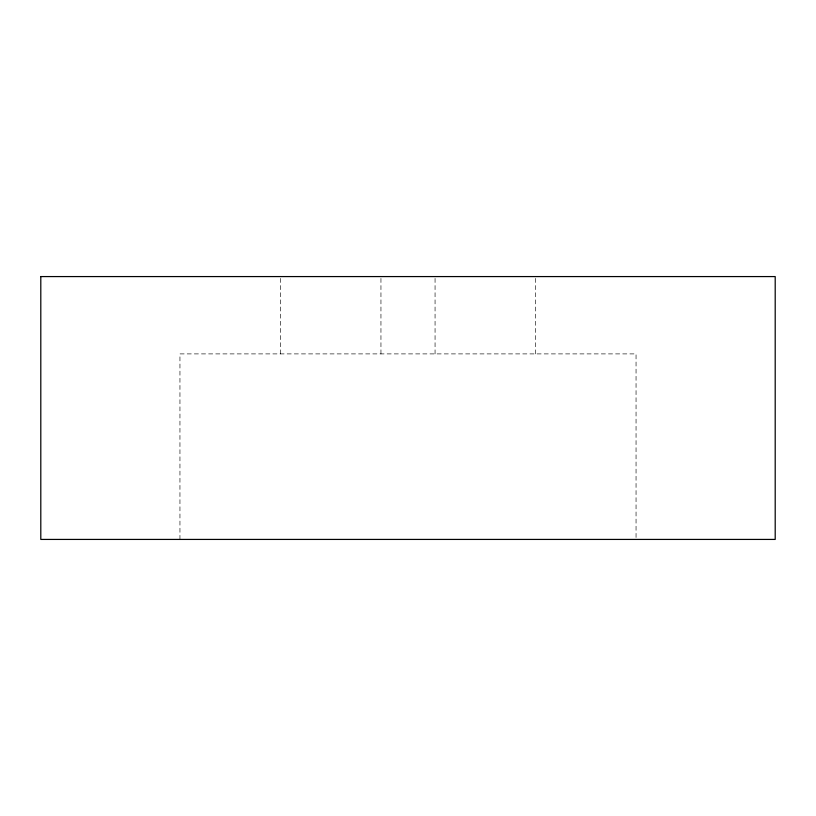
<?xml version="1.0" encoding="UTF-8"?>
<svg xmlns="http://www.w3.org/2000/svg" width="816" height="816" viewBox="0 0 816 816"><rect width="100%" height="100%" fill="white"/><g stroke="black" fill="none" stroke-linecap="round" stroke-linejoin="round"><path stroke-width="0.61" stroke-dasharray="4.08 3.06" d="M179.948 539.427L179.948 353.899L636.052 353.899L636.052 539.427M280.459 353.899L280.459 277.848M380.95 353.899L380.95 277.848M435.061 353.899L435.061 277.848M535.561 353.899L535.561 277.848"/><path stroke-width="1.22" d="M40.8 276.573L40.8 539.427L775.2 539.427L775.2 276.573L40.8 276.573"/></g></svg>
